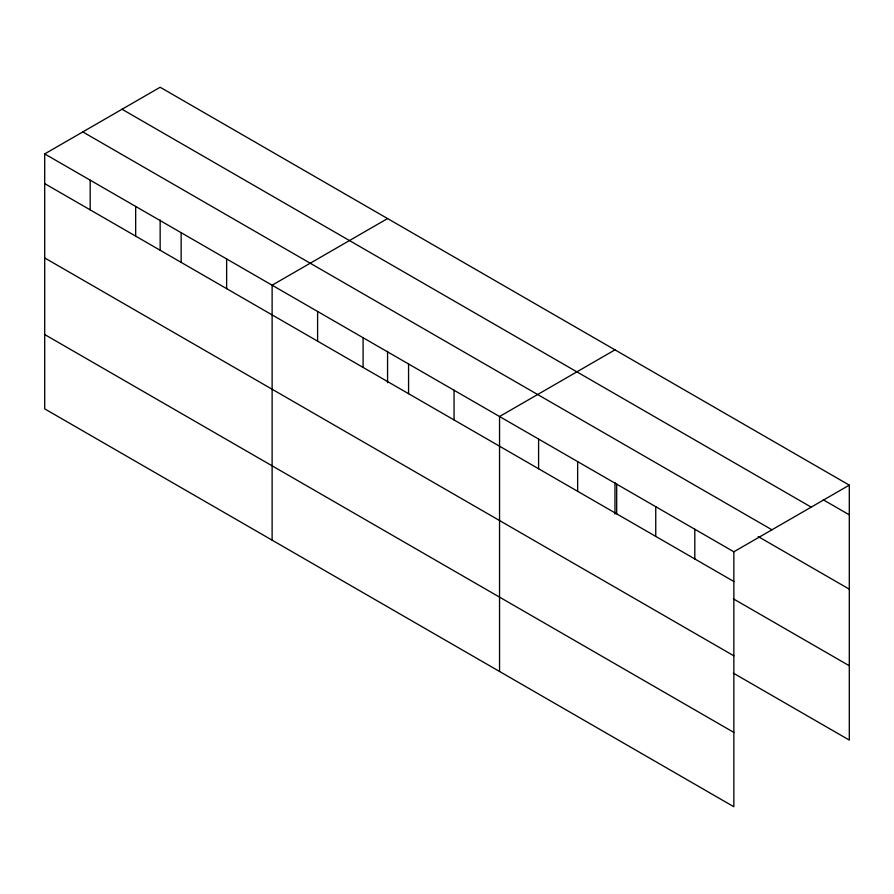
<?xml version="1.0" encoding="UTF-8"?>
<svg xmlns="http://www.w3.org/2000/svg" width="894" height="894" viewBox="0 0 894 894"><rect width="100%" height="100%" fill="white"/><g stroke="black" fill="none" stroke-linecap="round" stroke-linejoin="round"><path stroke-width="1.34" d="M44.7 153.913L733.851 551.788L733.851 806.746L44.7 408.86L44.7 153.913L160.149 87.254L849.3 485.14L849.3 740.087L733.326 673.126M387.571 218.561L272.122 285.208L272.122 540.166M614.983 349.856L499.545 416.515L499.545 671.461M733.851 551.788L849.3 485.14M823.262 499.802L849.3 514.832M122.053 109.258L811.204 507.133M82.796 131.921L771.947 529.796M758.179 536.556L849.3 589.168M44.7 183.605L733.851 581.491M733.326 598.801L849.3 665.751M44.7 257.941L733.851 655.816M44.7 334.524L733.851 732.409M694.806 529.248L694.806 558.94M655.749 506.697L655.749 536.389M616.692 484.157L616.692 513.849M614.983 482.604L614.983 514.061M577.647 461.606L577.647 491.298M538.59 439.055L538.59 468.758M454.051 390.253L454.051 419.945M408.569 363.992L408.569 393.684M387.571 351.308L387.571 382.766M363.087 337.731L363.087 367.423M317.605 311.47L317.605 341.162M226.64 258.947L226.64 288.65M181.147 232.697L181.147 262.389M160.149 220.013L160.149 250.096M135.665 206.436L135.665 236.128M90.182 180.175L90.182 209.867"/></g></svg>
